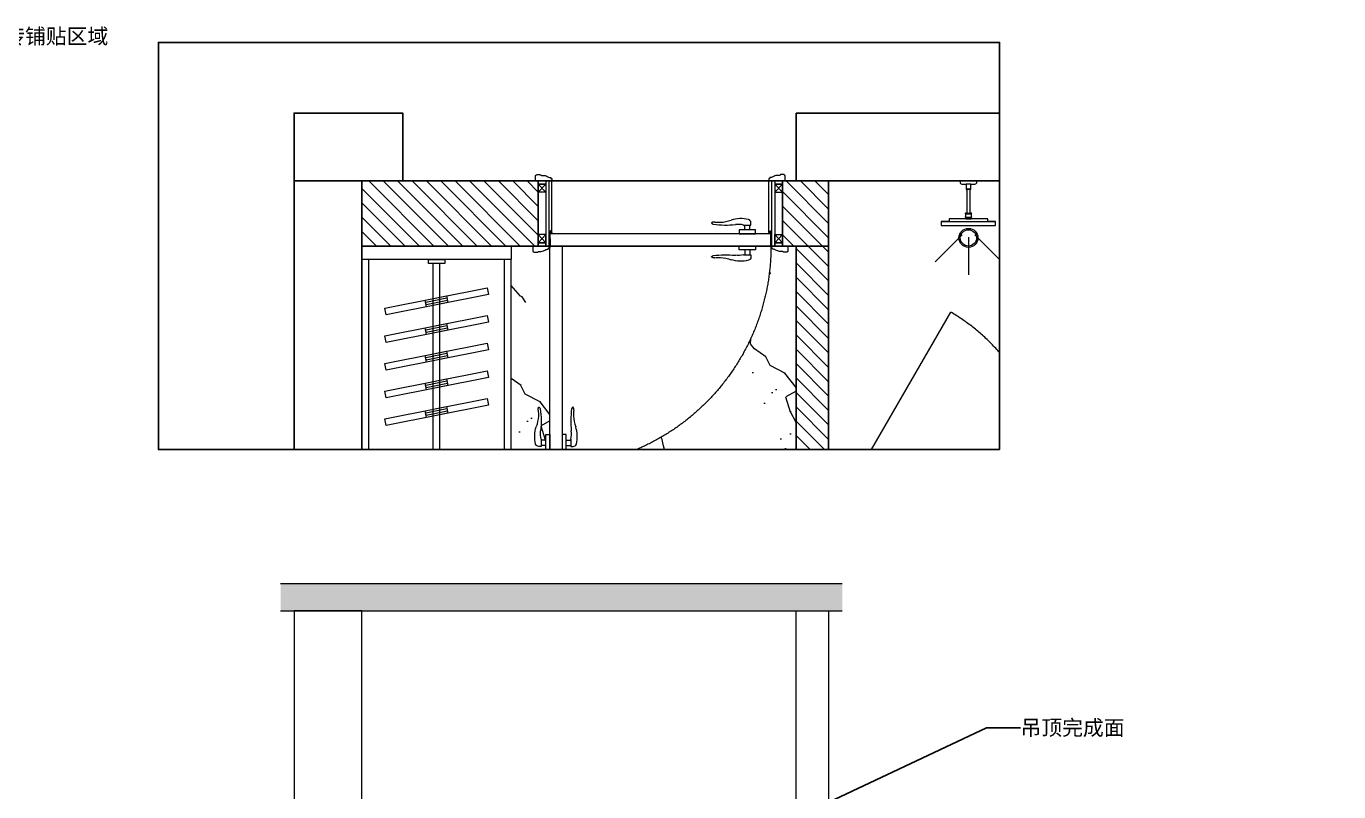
# Model space of a CAD drawing. Header units: millimetres. Extents: x 3162 to 221128, y -144913 to 11496.
# Drawn here: x 174761 to 179598, y -15227 to -12407 of the extents above; entities that cross this region are included whole.
import ezdxf
from ezdxf.xclip import XClip

# ---------------------------------------------------------------- set-up
doc = ezdxf.new("R2010")
doc.units = ezdxf.units.MM
doc.header["$LTSCALE"] = 10
doc.header["$XCLIPFRAME"] = 2
for name, pattern in [('ACAD_ISO03W100', [30, 12, -18]), ('DASH', [8.889999999999997, 6.349999999999998, -2.54]), ('DOTE', [61.467999999999996, 50.8, -5.08, 0.508, -5.08]), ('HIDDEN', [9.524999999999995, 6.349999999999998, -3.174999999999998])]:
    doc.linetypes.add(name, pattern=pattern)
for name, color, linetype, lineweight in [('FC-Doorsill【门槛线】', 8, 'Continuous', 0), ('FC-Hatch【平面填充】', 250, 'Continuous', 0), ('FC-Refe【标注引线】', 2, 'Continuous', 0), ('FF-Door【门】', 51, 'Continuous', 0), ('FF-FIXT【洁具】', 31, 'Continuous', 0), ('FF-MT【门套】', 20, 'Continuous', 0), ('FF-Text【平面文字】', 2, 'Continuous', 0), ('FF-【活动成品家具】', 51, 'Continuous', 0), ('Hidden【虚线】', 136, 'DASH', 0), ('Wall【立面墙】', 252, 'Continuous', 0)]:
    doc.layers.add(name, color=color, linetype=linetype, lineweight=lineweight)
doc.layers.add('WALL_NEW【新建墙体】', color=4, linetype='Continuous')
doc.layers.add('WALL【墙体】', color=7, linetype='Continuous')
doc.styles.add('尺寸标注', font='ARCHS.SHX', dxfattribs={"width": 0.8})
doc.styles.add('文字', font='')
doc.styles.get('文字').set_extended_font_data('SimSun')
doc.dimstyles.new('海龙1：25', dxfattribs={"dimscale": 25, "dimtxt": 2.25, "dimasz": 1, "dimexe": 1.5, "dimexo": 1, "dimgap": 1, "dimtad": 1, "dimdec": 0, "dimrnd": 5, "dimdsep": 46, "dimtxsty": '尺寸标注', "dimblk": 'ARCHTICK', "dimblk1": 'ARCHTICK', "dimblk2": 'ARCHTICK', "dimcen": 1, "dimclrd": 44, "dimclre": 44, "dimclrt": 2, "dimadec": 0, "dimazin": 0, "dimtfac": 1, "dimtdec": 0, "dimtix": 1, "dimtmove": 2, "dimatfit": 3, "dimldrblk": 'hl_arrow2', "dimfxl": 5, "dimfxlon": 1, "dimarcsym": 0})

# ---------------------------------------------------------------- blocks, each defined once
blk = doc.blocks.new('花洒平面')
at = {"color": 8}
for p, q in [((-1.2878489e-09, 207.8250488879345), (-1.2878405e-09, 345.6517477336313)), ((-23.22135438484872, 198.2064489655916), (-122.6527311921902, 297.6378257729332)), ((23.22135438227302, 198.2064489655916), (122.6527311896425, 297.6378257729611)), ((99.99999999871216, 149.9850945829621), (-100.0000000012296, 149.9850945829621)), ((11.01456535040052, 121.4193013935337), (-10.98543464958493, 121.4193013934173)), ((10.00741884036688, 139.4193013935091), (-9.978288139755024, 139.4193013935091)), ((9.517963841259183, 133.41930139345), (-9.488833140516363, 133.4193013934491)), ((7.556847965955968, 138.41930139339), (-7.527717265198588, 138.4193013934009)), ((5.999999999876306, 119.4193013933845), (-6.000000000007275, 119.4193013933918)), ((-8.500000000007276, 11.99720896903545), (8.499999999992724, 11.99720896903545)), ((-6.500000000007275, 31.99720896903546), (6.499999999992722, 31.99720896903546))]:
    blk.add_line(p, q, dxfattribs=at)
blk.add_lwpolyline([(11.03039795043878, 131.4194267369612, 0.992114541072318), (11.01456535026955, 133.4193013934491), (9.517963841259183, 133.41930139345, 0.130916908178139), (7.556847965955968, 138.41930139339), (9.511019290868717, 138.4193013933891, 0.4139953555216791), (10.00741884036688, 139.4193013935082), (71.3405224583039, 139.4193013935082), (71.3405224583039, 149.985094582963), (99.99999999871216, 149.985094582963), (99.99999999871216, 164.9850945820308), (-100.0000000012296, 164.9850945820308), (-100.0000000012296, 149.985094582963), (-71.34052246087957, 149.985094582963), (-71.34052246087957, 139.4193013935082), (-9.978288139755024, 139.4193013935091, 0.4139953552588353), (-9.481888591362804, 138.4193013934027), (-7.527717265198588, 138.4193013934009, 0.1309169081785864), (-9.488833140516363, 133.4193013934491), (-10.98543464954127, 133.41930139345, 0.9921145410720956), (-11.00126724969595, 131.4194267369612, 0.0039583361053636), (-10.98543464951217, 131.4193013934918, 0.0809623811183885), (-10.98543464963586, 121.4193013934791, 0.9999999999999998), (-10.98543464959948, 119.4193013933918), (-6.000000000007275, 119.4193013933918), (-6.000000000007275, 31.99720896903546), (-6.500000000007275, 31.99720896903546, 0.4142135623730951), (-8.500000000007276, 29.99720896903546), (-8.500000000007276, 11.99720896903636), (-21.00000000000727, 11.99720896903545, 0.2619716589674855), (-31.00000000000728, 6.997208968934501), (-31.00000000000728, -0.0027910309645449), (30.99999999999273, -0.0027910309645449), (30.99999999999273, 6.99720896893359, 0.2619716589674763), (20.99999999999273, 11.99720896903545), (8.499999999992724, 11.99720896903545), (8.499999999992724, 29.99720896903546, 0.4142135623730951), (6.499999999992722, 31.99720896903546), (5.999999999992722, 31.99720896903546), (5.999999999876306, 119.4193013933918), (11.01456535037869, 119.4193013933918, 1.000000000000566), (11.0145653503132, 121.4193013935955, 0.0809623811178288), (11.01456535029865, 131.419301393541)], format="xyb")
blk.add_lwpolyline([(8.499999999992724, 29.99720896902272, -0.3754642067531133), (2.626985304836125, 28.9679671851427, 0.2380023616656965), (-2.62698530500347, 28.96796718509995, -0.3754642067530882), (-8.500000000007276, 29.99720896902272)], format="xyb", dxfattribs=at)
for radius in [35, 30]:
    blk.add_circle((-1.2878445e-09, 209.9850945820308), radius, dxfattribs=at)
blk = doc.blocks.new('DOORBLK101')
blk.add_line((-0.5, 0), (2e-16, 0.8660254037844385))
at = {"color": 8, "linetype": 'HIDDEN', "ltscale": 10}
blk.add_arc((-0.5, 0), 1, 0, 59.99999999999999, dxfattribs=at)
blk = doc.blocks.new('*U168', base_point=(20441.20825693047, -20111.80261979931))
for points in [[(20491.2082569305, -20661.80261979931), (20441.2082569305, -20661.80261979931), (20441.2082569305, -20111.80261979931), (20491.2082569305, -20111.80261979931)], [(21206.20825693042, -20111.80261979931), (21256.20825693043, -20111.80261979931), (21256.20825693043, -20661.80261979931), (21206.20825693042, -20661.80261979931)]]:
    blk.add_lwpolyline(points, close=True)
for points in [[(20491.20825693047, -20111.80261979931), (21206.20825693045, -20111.80261979931)], [(20491.20825693047, -20661.80261979931), (21206.20825693046, -20661.80261979931)]]:
    blk.add_lwpolyline(points)
at = {"color": 0}
for points in [[(20491.20825693047, -20136.80261979931), (21206.20825693045, -20136.8026197993)], [(20491.20825693047, -20636.80261979931), (21206.20825693046, -20636.80261979931)]]:
    blk.add_lwpolyline(points, dxfattribs=at)
at = {"color": 0, "linetype": 'DASH', "ltscale": 24}
for points in [[(20619.66318594738, -20195.56282429649), (20694.77295992363, -20573.16515725172), (20670.25332791355, -20578.04241530213), (20595.1435539373, -20200.4400823469)], [(20721.53818594737, -20195.56282429649), (20796.64795992363, -20573.16515725172), (20772.12832791355, -20578.04241530213), (20697.01855393729, -20200.4400823469)], [(20823.41318594737, -20195.56282429649), (20898.52295992363, -20573.16515725172), (20874.00332791355, -20578.04241530213), (20798.89355393729, -20200.4400823469)], [(20925.28818594737, -20195.56282429649), (21000.39795992362, -20573.16515725172), (20975.87832791354, -20578.04241530213), (20900.76855393729, -20200.4400823469)], [(21027.16318594736, -20195.56282429649), (21102.27295992362, -20573.16515725172), (21077.75332791354, -20578.04241530213), (21002.64355393728, -20200.4400823469)], [(20649.41446005486, -20345.13257955798), (20665.02168581616, -20423.59540199024), (20640.50205380608, -20428.47266004064), (20624.89482804478, -20350.00983760839)], [(20642.05857045184, -20346.5957569731), (20657.66579621313, -20425.05857940536), (20647.8579434091, -20427.00948262552), (20632.2507176478, -20348.54666019326)], [(20751.28946005485, -20345.13257955798), (20766.89668581615, -20423.59540199024), (20742.37705380607, -20428.47266004064), (20726.76982804477, -20350.00983760839)], [(20743.93357045183, -20346.5957569731), (20759.54079621313, -20425.05857940536), (20749.73294340909, -20427.00948262552), (20734.1257176478, -20348.54666019326)], [(20853.16446005485, -20345.13257955798), (20868.77168581615, -20423.59540199024), (20844.25205380607, -20428.47266004064), (20828.64482804477, -20350.00983760839)], [(20845.80857045183, -20346.5957569731), (20861.41579621313, -20425.05857940536), (20851.6079434091, -20427.00948262552), (20836.00071764779, -20348.54666019326)], [(20955.03946005484, -20345.13257955798), (20970.64668581614, -20423.59540199024), (20946.12705380606, -20428.47266004064), (20930.51982804476, -20350.00983760839)], [(20947.68357045182, -20346.5957569731), (20963.29079621312, -20425.05857940536), (20953.48294340908, -20427.00948262552), (20937.87571764779, -20348.54666019326)], [(21056.91446005484, -20345.13257955798), (21072.52168581614, -20423.59540199024), (21048.00205380606, -20428.47266004064), (21032.39482804476, -20350.00983760839)], [(21049.55857045182, -20346.5957569731), (21065.16579621312, -20425.05857940536), (21055.35794340908, -20427.00948262552), (21039.75071764779, -20348.54666019326)]]:
    blk.add_lwpolyline(points, close=True, dxfattribs=at)
at = {"color": 0}
for points in [[(20506.20825693048, -20416.80261979931), (20491.20825693047, -20416.80261979931), (20491.20825693047, -20356.80261979931), (20506.20825693048, -20356.80261979931)], [(21191.20825693045, -20356.80261979931), (21206.20825693045, -20356.80261979931), (21206.20825693045, -20416.80261979931), (21191.20825693045, -20416.80261979931)], [(21191.20825693045, -20356.80261979931), (21206.20825693045, -20356.80261979931), (21206.20825693045, -20416.80261979931), (21191.20825693045, -20416.80261979931)]]:
    blk.add_lwpolyline(points, close=True, dxfattribs=at)
at = {"color": 0, "linetype": 'DASH', "ltscale": 24}
for points in [[(20506.20825693048, -20374.30261979932), (21191.20825693046, -20374.30261979931)], [(20506.20825693048, -20399.30261979931), (21191.20825693046, -20399.30261979931)]]:
    blk.add_lwpolyline(points, dxfattribs=at)
blk = doc.blocks.new('门套线03')
at = {"ltscale": 100}
blk.add_lwpolyline([(59.99999999610007, 0), (59.99999999610007, 19.6999869149644, -0.3391847375322686), (56.56702640501316, 23.13296050606286), (41.95708299996385, 23.13296050606286, -0.3604749616786678), (38.52410943494215, 19.6999869149644), (29.23864021471218, 19.69998691491773, 0.1378024109381286), (14.4835205811778, 14.68383078919714, -0.1658899653347029), (3.432973591086918, 11.92995527619487), (3.432973591086918, 8.714471423439674), (0, 8.714471423439674), (0, 0)], format="xyb", close=True, dxfattribs=at)
blk = doc.blocks.new('HL_Door_Hinge')
at = {"color": 0, "linetype": 'DOTE', "ltscale": 0.04}
for p, q in [((-4, 3), (4, 3)), ((0, -1), (0, 7))]:
    blk.add_line(p, q, dxfattribs=at)
at = {"color": 0, "linetype": 'DASH', "ltscale": 5}
for p, q in [((-2, -26), (-2, 0.7639320224989206)), ((-0.5, -26), (-0.5, 0.0419601084504393)), ((0.5, -26), (0.5, 0.0419601084504393)), ((2, -26), (2, 0.7639320224989206)), ((-0.5, -26), (-2, -26)), ((0.5, -26), (2, -26))]:
    blk.add_line(p, q, dxfattribs=at)
for radius in [3, 2]:
    blk.add_circle((0, 3), radius, dxfattribs=at)
blk = doc.blocks.new('HL_Door_Seal')
at = {"color": 0}
for p, q in [((4.99999999992724, 2.08200835914e-05), (-4.999999999941791, -2.08200763154e-05)), ((-0.9999999999417925, 5.986082524348602), (-0.4999999999272406, 6.484924469714314)), ((-0.9999999999417925, 5.986082524348602), (-0.4999999999272406, 5.986082524348602)), ((-0.9999999999417925, 5.487240578979251), (-0.4999999999272406, 5.986082524348602)), ((-0.9999999999417925, 5.487240578979251), (-0.4999999999272406, 5.487240578979251)), ((-0.9999999999417925, 4.98839863359899), (-0.4999999999272406, 5.487240578979251)), ((-0.9999999999417925, 4.489556688240552), (-0.4999999999272406, 4.98839863359899)), ((-0.9999999999417925, 4.98839863359899), (-0.4999999999272406, 4.98839863359899)), ((-0.9999999999417925, 4.489556688240552), (-0.4999999999272406, 4.489556688240552)), ((-0.9999999999417925, 3.990714742871205), (-0.4999999999272406, 4.489556688240552)), ((-0.9999999999417925, 3.990714742871205), (-0.4999999999272406, 3.990714742871205)), ((-0.9999999999417925, 3.491872797501855), (-0.4999999999272406, 3.990714742871205)), ((-0.9999999999417925, 3.491872797501855), (-0.4999999999272406, 3.491872797501855)), ((-0.9999999999417925, 2.993030852132505), (-0.4999999999272406, 3.491872797501855)), ((-0.9999999999417925, 2.993030852132505), (-0.4999999999272406, 2.993030852132505)), ((-0.9999999999417925, 2.494188906763155), (-0.4999999999272406, 2.993030852132505)), ((-0.9999999999417925, 2.494188906763155), (-0.4999999999272406, 2.494188906763155)), ((-0.9999999999417925, 1.995346961401081), (-0.4999999999272406, 2.494188906763155)), ((-0.9999999999417925, 1.995346961401081), (-0.4999999999272406, 1.995346961401081)), ((-0.9999999999417925, 1.496505016020817), (-0.4999999999272406, 1.995346961401081)), ((-0.9999999999417925, 1.496505016020817), (-0.4999999999272406, 1.496505016020817)), ((-0.9999999999417925, 0.9976630706514696), (-0.4999999999272406, 1.496505016020817)), ((-0.9999999999417925, 0.9976630706514696), (-0.4999999999272406, 0.9976630706514696)), ((-0.9999999999417925, 0.4988211252821202), (-0.4999999999272406, 0.9976630706514696)), ((-0.9999999999417925, 0.4988211252821202), (-0.4999999999272406, 0.4988211252821202)), ((-0.9999999999417925, -2.08200763154e-05), (-0.4999999999272406, 0.4988211252821202)), ((-0.4999999999272406, 6.484924469714314), (0.5000000000727596, 6.484924469714314)), ((1.000000000072759, 5.986082524348602), (0.5000000000727596, 6.484924469714314)), ((1.000000000072759, 5.986082524348602), (0.5000000000727596, 5.986082524348602)), ((1.000000000072759, 5.487240578979251), (0.5000000000727596, 5.986082524348602)), ((1.000000000072759, 5.487240578979251), (0.5000000000727596, 5.487240578979251)), ((1.000000000072759, 4.98839863359899), (0.5000000000727596, 5.487240578979251)), ((1.000000000072759, 4.98839863359899), (0.5000000000727596, 4.98839863359899)), ((1.000000000072759, 4.489556688240552), (0.5000000000727596, 4.98839863359899)), ((1.000000000072759, 4.489556688240552), (0.5000000000727596, 4.489556688240552)), ((1.000000000072759, 3.990714742871205), (0.5000000000727596, 4.489556688240552)), ((1.000000000072759, 3.990714742871205), (0.5000000000727596, 3.990714742871205)), ((1.000000000072759, 3.491872797501855), (0.5000000000727596, 3.990714742871205)), ((1.000000000072759, 3.491872797501855), (0.5000000000727596, 3.491872797501855)), ((1.000000000072759, 2.993030852132505), (0.5000000000727596, 3.491872797501855)), ((1.000000000072759, 2.993030852132505), (0.5000000000727596, 2.993030852132505)), ((1.000000000072759, 2.494188906763155), (0.5000000000727596, 2.993030852132505)), ((1.000000000072759, 2.494188906763155), (0.5000000000727596, 2.494188906763155)), ((1.000000000072759, 1.995346961401081), (0.5000000000727596, 2.494188906763155)), ((1.000000000072759, 1.995346961401081), (0.5000000000727596, 1.995346961401081)), ((1.000000000072759, 1.496505016020817), (0.5000000000727596, 1.995346961401081)), ((1.000000000072759, 1.496505016020817), (0.5000000000291039, 1.496505016020817)), ((1.000000000029102, 0.9976630706514696), (0.5000000000291039, 1.496505016020817)), ((1.000000000029102, 0.9976630706514696), (0.5000000000291039, 0.9976630706514696)), ((1.000000000029102, 0.4988211252821202), (0.5000000000291039, 0.9976630706514696)), ((1.000000000029102, 0.4988211252821202), (0.5000000000291039, 0.4988211252821202)), ((1.000000000029102, -2.08200763154e-05), (0.5000000000291039, 0.4988211252821202))]:
    blk.add_line(p, q, dxfattribs=at)
blk.add_lwpolyline([(-3.872983346140243, -1.000020820065399, 0.7745966692453083), (3.872983346285763, -1.000020820065399)], format="xyb", close=True, dxfattribs=at)
blk.add_arc((7.27596e-11, -2.08200763154e-05), 5, 180, 0.0004771610841849999, dxfattribs=at)
blk = doc.blocks.new('门把手02')
at = {"color": 250}
for p, q in [((-30.37499999685679, 14.63367436802946), (-15.18749999825377, 14.63367436802946)), ((-30.37499999685679, 0), (-30.37499999685679, 14.63367436802946)), ((30.37499999685679, 0), (-30.37499999685679, 0)), ((-15.18749999825377, 14.63367436802946), (19.57499999797437, 14.63367436802946)), ((-15.18749999825377, 14.63367436802946), (19.57499999797437, 14.63367436802946)), ((-13.49999999860301, 32.17172175762244), (-13.49999999860301, 40.86935063358396)), ((12.90183659596368, 32.17172175762244), (-13.49999999860301, 32.17172175762244)), ((-9.40042077511316, 14.63367436802946), (-9.400420777383259, 32.17172175762244)), ((9.400420775462408, 14.63367436802946), (9.400420777557883, 32.17172175762244)), ((19.57499999797437, 14.63367436802946), (30.37499999685679, 14.63367436802946)), ((30.37499999685679, 14.63367436802946), (30.37499999685679, 0))]:
    blk.add_line(p, q, dxfattribs=at)
at = {"color": 250, "extrusion": (0, 0, -1)}
for centre, major_axis, ratio, start_param, end_param in [((-1.349999999685677, 40.86935063358396), (-8.591347391675667, 8.591347391675665), 0.9999999999859452, 5.497787143775111, 6.813201964240596), ((23.38864229049068, -64.06994071556254), (-0.1062504841361529, 119.9626829500712), 0.9999999997415425, -0.2330466779844225, 0.306450502864553), ((12.90183659596368, 37.23422175832093), (3.579728080075413, 3.579728080075413), 0.9999999999779257, 2.124303553739053, 2.356194490181306), ((79.26974967814749, 368.4258099852595), (-0.06046073251190182, 336.2688116135121), 0.9999999997360908, 3.005110885875102, 3.24791649470865), ((105.2230611277045, 171.9977347373496), (-91.70875193008591, 91.70875193008587), 0.9999999999995433, 3.813777725236978, 3.981187050748119), ((124.0194821701152, 43.59716152050532), (5.9203115993942, 5.920311599394204), 0.9999999999987207, 1.23808539028771, 2.228963725690715), ((130.6264945021248, 40.3964131171815), (-0.7291489896447445, 0.7291489896447444), 0.999999999933694, 1.325662120281372, 2.81998217696338)]:
    blk.add_ellipse(centre, major_axis=major_axis, ratio=ratio, start_param=start_param, end_param=end_param, dxfattribs=at)
at = {"color": 250, "extrusion": (0, 0, -0.9999999999999999)}
for centre, major_axis, ratio, start_param, end_param in [((107.7648263399605, 189.2196141660679), (1.75338980059929, 147.0283474284527), 0.9999999997236567, 3.194780511485613, 3.464277035678652), ((33.83809215266956, -51.42656153091229), (-0.0387035664674899, 86.03667510705831), 0.9999999997428224, -0.2314410869051797, 0.1146693207027536)]:
    blk.add_ellipse(centre, major_axis=major_axis, ratio=ratio, start_param=start_param, end_param=end_param, dxfattribs=at)
at = {"color": 250, "extrusion": (0, 0, -0.9999999999999998)}
blk.add_ellipse((122.5295124765253, 24.00941682164557), major_axis=(-13.65154796017409, 13.65154796017409), ratio=0.999999999998015, start_param=0.6474644883190493, end_param=1.248662514605251, dxfattribs=at)
blk = doc.blocks.new('hld_1_820_240_门把手02_门套线03_45_0_0_3_40_0_1_1')
at = {"layer": 'FC-Doorsill【门槛线】'}
for p, q in [((-0.4999999999999541, 0.13333333333332), (0.4999999999999541, 0.13333333333332)), ((-0.4999999999999541, -0.13333333333332), (0.4999999999999541, -0.13333333333332))]:
    blk.add_line(p, q, dxfattribs=at)
at = {"layer": 'FF-Door【门】'}
blk.add_lwpolyline([(-0.4527777777777366, 0.13333333333332), (-0.4027777777777417, 0.13333333333332), (-0.4027777777777417, 1.038888888888793), (-0.4527777777777366, 1.038888888888793)], close=True, dxfattribs=at)
at = {"layer": 'FF-Door【门】', "color": 250, "linetype": 'ACAD_ISO03W100', "ltscale": 0.1041666666666666}
blk.add_lwpolyline([(-0.4527777777777366, 0.13333333333332), (0.4527777777777366, 0.13333333333332), (0.4527777777777366, 0.08333333333332499), (-0.4527777777777366, 0.08333333333332499)], close=True, dxfattribs=at)
at = {"layer": 'FF-Door【门】', "color": 8, "linetype": 'HIDDEN', "ltscale": 60}
blk.add_arc((-0.4527777777777366, 0.13333333333332), 0.9055555555554732, 0, 90.00000000000587, dxfattribs=at)
at = {"layer": 'FF-MT【门套】', "color": 250}
for p, q in [((-0.4688888888888461, 0.119999999999988), (-0.4999999999999541, 0.086666666666658)), ((-0.4688888888888461, 0.086666666666658), (-0.4999999999999541, 0.119999999999988)), ((0.4688888888888461, 0.119999999999988), (0.4999999999999541, 0.086666666666658)), ((0.4688888888888461, 0.086666666666658), (0.4999999999999541, 0.119999999999988)), ((-0.4999999999999541, -0.086666666666658), (-0.4688888888888461, -0.119999999999988)), ((-0.4999999999999541, -0.119999999999988), (-0.4688888888888461, -0.086666666666658)), ((0.4999999999999541, -0.086666666666658), (0.4688888888888461, -0.119999999999988)), ((0.4999999999999541, -0.119999999999988), (0.4688888888888461, -0.086666666666658))]:
    blk.add_line(p, q, dxfattribs=at)
for points in [[(-0.4999999999999541, 0.13333333333332), (-0.4688888888888461, 0.13333333333332), (-0.4688888888888461, 0.119999999999988), (-0.4999999999999541, 0.119999999999988)], [(-0.4688888888888461, 0.119999999999988), (-0.4688888888888461, 0.086666666666658), (-0.4999999999999541, 0.086666666666658), (-0.4999999999999541, 0.119999999999988)], [(-0.4688888888888461, 0.13333333333332), (-0.4555555555555141, 0.13333333333332), (-0.4555555555555141, -0.13333333333332), (-0.4688888888888461, -0.13333333333332)], [(0.4688888888888461, 0.13333333333332), (0.4555555555555141, 0.13333333333332), (0.4555555555555141, -0.13333333333332), (0.4688888888888461, -0.13333333333332)], [(0.4999999999999541, 0.13333333333332), (0.4688888888888461, 0.13333333333332), (0.4688888888888461, 0.119999999999988), (0.4999999999999541, 0.119999999999988)], [(0.4688888888888461, 0.119999999999988), (0.4688888888888461, 0.086666666666658), (0.4999999999999541, 0.086666666666658), (0.4999999999999541, 0.119999999999988)], [(-0.4999999999999541, -0.086666666666658), (-0.4999999999999541, -0.119999999999988), (-0.4688888888888461, -0.119999999999988), (-0.4688888888888461, -0.086666666666658)], [(0.4999999999999541, -0.086666666666658), (0.4999999999999541, -0.119999999999988), (0.4688888888888461, -0.119999999999988), (0.4688888888888461, -0.086666666666658)], [(-0.4999999999999541, -0.13333333333332), (-0.4688888888888461, -0.13333333333332), (-0.4688888888888461, -0.119999999999988), (-0.4999999999999541, -0.119999999999988)], [(0.4999999999999541, -0.13333333333332), (0.4688888888888461, -0.13333333333332), (0.4688888888888461, -0.119999999999988), (0.4999999999999541, -0.119999999999988)]]:
    blk.add_lwpolyline(points, close=True, dxfattribs=at)
at = {"layer": 'FF-MT【门套】'}
for points in [[(-0.4999999999999541, 0.13333333333332), (-0.4555555555555141, 0.13333333333332), (-0.4555555555555141, 0.07777777777777001), (-0.4444444444444042, 0.07777777777777001), (-0.4444444444444042, -0.13333333333332), (-0.4999999999999541, -0.13333333333332)], [(0.4999999999999541, 0.13333333333332), (0.4555555555555141, 0.13333333333332), (0.4555555555555141, 0.07777777777777001), (0.4444444444444042, 0.07777777777777001), (0.4444444444444042, -0.13333333333332), (0.4999999999999541, -0.13333333333332)]]:
    blk.add_lwpolyline(points, close=True, dxfattribs=at)
at = {"layer": 'FF-Door【门】', "color": 250, "yscale": 0.001111111111111, "zscale": 0.001111111111111}
for name, p, xscale, rotation in [('门把手02', (-0.4527777777777366, 0.9388888888888032), -0.001111111111111, 90.00000000000593), ('门把手02', (-0.4027777777777417, 0.9388888888888032), 0.001111111111111, 270.0000000000178), ('HL_Door_Seal', (-0.4499999999999594, 0.07777777777777001), 0.001111111111111, 180.0000000000119), ('HL_Door_Seal', (0.4499999999999594, 0.07777777777777001), -0.001111111111111, 180)]:
    blk.add_blockref(name, p, dxfattribs=dict(at, xscale=xscale, rotation=rotation))
at = {"layer": 'FF-Door【门】', "color": 250, "zscale": 0.001111111111111}
for name, p, xscale, yscale in [('门把手02', (0.3555555555555241, 0.13333333333332), -0.001111111111111, 0.001111111111111), ('HL_Door_Hinge', (-0.4541666666666253, 0.13333333333332), 0.001111111111111, 0.001111111111111), ('门把手02', (0.3555555555555241, 0.08333333333332499), -0.001111111111111, -0.001111111111111)]:
    blk.add_blockref(name, p, dxfattribs=dict(at, xscale=xscale, yscale=yscale))
at = {"layer": 'FF-MT【门套】', "zscale": 0.001111111111111}
for p, xscale, yscale in [((-0.4555555555555141, 0.13333333333332), -0.001111111111111, 0.001111111111111), ((0.4555555555555141, 0.13333333333332), 0.001111111111111, 0.001111111111111), ((-0.4444444444444042, -0.13333333333332), -0.001111111111111, -0.001111111111111), ((0.4444444444444042, -0.13333333333332), 0.001111111111111, -0.001111111111111)]:
    blk.add_blockref('门套线03', p, dxfattribs=dict(at, xscale=xscale, yscale=yscale))
blk = doc.blocks.new('海龙_05091009')
at = {"layer": 'FC-Hatch【平面填充】'}
h = blk.add_hatch(dxfattribs=at)
h.set_pattern_fill('大理石', color=256, scale=80, angle=333, pattern_type=2)
h.set_pattern_definition([(14.98721250000001, (1575.372589352904, -64.30908895426182), (1241.351375111815, 215.9785313980032), [16.14434959999999, -3374.16872]), (41.19859049999996, (1350.090465805479, 22.19526512091397), (1135.500916414929, 1118.390646746497), [58.15978000000001, -4013.02472]), (33.94539589999999, (1326.323460087464, 1.982168237958831), (792.2840801709407, 444.7897550861608), [24.7095112, -5164.287839999998]), (63.00000000000001, (1346.821735660123, 15.78002099797595), (449.0672881909373, -228.8112118687317), [7.199996799999999, -748.7999519999997]), (44.56505110000001, (1564.558297019706, -74.96042422699246), (343.2168194016759, 673.6009315118897), [15.178932, -1578.60896]), (144.469234, (1564.558297019706, -74.96042422699246), (-449.0672829246242, 228.8112155667902), [24.2684968, -5072.115839999999]), (52.2157021, (1513.373739071699, -101.4054231339323), (1821.934552081308, 2465.592503723007), [51.3061416, -5335.838320000001]), (35.13299610000002, (1280.103458860547, 276.035650480866), (3512.353220693107, 2452.759840897297), [118.0948752, -24681.828]), (333, (1336.892180920942, 371.5026143953147), (343.2168178030975, 673.6009322864061), [0, -504]), (37.98310650000001, (1690.114477589923, 345.9104374977651), (1927.78502079079, 1563.180361013861), [79.45413839999998, -8263.229599999997]), (54.43911039999998, (1727.673782445126, -8.57806220070779), (3987.085911443302, 5604.78592154266), [112.8574336, -23587.2016]), (55.87498360000002, (1510.670519158069, 178.7577395172993), (2165.151341363035, 3139.19346390183), [58.0482544, -12132.0848]), (49.75948000000007, (1393.851693727462, 60.50342442151305), (1478.717739676675, 1791.991573602504), [125.7425912, -13077.228]), (333, (1324.01415393535, 96.50159359319514), (343.2168178030975, 673.6009322864061), [0, -504]), (333, (1327.555675865507, 85.61440001203663), (343.2168178030975, 673.6009322864061), [0, -504]), (333, (1396.433944124255, 95.93254014057676), (343.2168178030975, 673.6009322864061), [0, -504]), (333, (1422.417286641917, 182.6026984941818), (343.2168178030975, 673.6009322864061), [0, -504]), (32.03624340000004, (1475.081118778631, 156.4876948008677), (792.2840719578523, 444.7897585500109), [41.98285120000001, -8774.416]), (333, (1509.993236342554, 177.536071205599), (343.2168178030975, 673.6009322864061), [0, -504]), (333, (1440.522146650764, 182.4605095879378), (343.2168178030975, 673.6009322864061), [0, -504]), (333, (1484.21259924474, 214.6950623249977), (343.2168178030975, 673.6009322864061), [0, -504]), (333, (1429.500109366454, 160.8285434216886), (343.2168178030975, 673.6009322864061), [0, -504]), (23.19442889999998, (1666.423395635414, -17.77317588461665), (792.2841054818228, 444.7897195984968), [18.7446008, -3917.621200000001]), (63.00000000000001, (1656.617201567424, -37.01891538147538), (449.0672881909373, -228.8112118687317), [21.5999984, -734.3999679999997]), (16.66778010000003, (1621.654070873824, -47.4869316874756), (2033.635493811864, 660.7682234252862), [36.4965752, -7627.78392]), (63.00000000000001, (1618.385337822932, -53.9021815128508), (449.0672881909373, -228.8112118687317), [7.199996799999999, -748.7999519999997]), (12.80557099999995, (1590.967770070725, -60.13410166584073), (1241.351377112339, 215.9785471857135), [28.1169, -5876.43176]), (333, (1547.958731033323, 18.72680498118643), (343.2168178030975, 673.6009322864061), [0, -504]), (333, (1668.122709029943, -16.87071620449933), (343.2168178030975, 673.6009322864061), [0, -504]), (333, (1668.122709029943, -16.87071620449933), (343.2168178030975, 673.6009322864061), [0, -504]), (2.357753500000008, (1683.652941049142, -10.39056903633536), (1690.418676736538, -12.83269654880882), [44.05814160000001, -4582.04688]), (333, (1689.256925721827, 28.47583480897811), (343.2168178030975, 673.6009322864061), [0, -504]), (119.3099319999999, (1690.114477589923, 345.9104374977651), (-554.9177643962574, 1131.22333714176), [51.91993679999999, -5399.67352]), (341.13010235, (1595.168675080982, 281.1572554451995), (4833.889660654136, -1614.511172777954), [50.9116848, -10640.5424]), (20.86240520000002, (1488.125672378679, 319.5368898946654), (2825.919599340501, 1105.557944392456), [67.96705039999999, -14205.1128]), (347.6208739, (1376.683626818936, 343.9964570965058), (3037.62054449714, -699.2663033544562), [114.0946975999999, -11865.84719999999]), (333, (1434.632379480812, 367.1148719010636), (343.2168178030975, 673.6009322864061), [0, -504]), (351.4349488, (1543.235615339617, 226.8109837395823), (2139.485954396335, -241.6439154804947), [22.7684016, -4758.595279999998]), (349.6992442, (1565.750089971472, 223.4200312521825), (449.0672981576216, -228.8111668869144), [12.52836559999999, -2618.428719999999]), (74.09372299999997, (1578.076533361571, 221.1797708943814), (1504.383109666753, 5172.828906972029), [62.3653728, -13034.3624]), (333, (1535.383758139978, 279.4488077068927), (343.2168178030975, 673.6009322864061), [0, -504]), (333, (1595.575991515121, 282.5407557620312), (343.2168178030975, 673.6009322864061), [0, -504]), (333, (1495.234687012787, 236.3271275711704), (343.2168178030975, 673.6009322864061), [0, -504]), (333, (1510.991300705849, 409.9521070472837), (343.2168178030975, 673.6009322864061), [0, -504]), (333, (1474.648853316095, 392.1388370914574), (343.2168178030975, 673.6009322864061), [0, -504]), (17.14490259999994, (1610.366831448111, 374.4227693778449), (2033.635493106662, 660.7682246893833), [56.85771599999998, -11883.2616]), (27.58294469999995, (1551.636691068539, 343.7416519256367), (792.2841028408569, 444.7897141689042), [66.2613032, -13848.6104]), (333, (1611.198046385114, 374.5607853317306), (343.2168178030975, 673.6009322864061), [0, -504]), (333, (1528.831190117896, 373.6142547077978), (343.2168178030975, 673.6009322864061), [0, -504]), (333, (1611.198046385114, 374.5607853317306), (343.2168178030975, 673.6009322864061), [0, -504]), (333, (1551.17238806287, 342.6579089672923), (343.2168178030975, 673.6009322864061), [0, -504]), (48.06858279999997, (1643.344136587773, 264.6913833708968), (1478.717734638305, 1791.991576644941), [18.6290088, -3893.46288]), (63.00000000000001, (1655.792795809611, 278.5503442691224), (449.0672881909373, -228.8112118687317), [75.59999999999998, -680.4000000000002]), (23.19442889999998, (1878.738363336611, 520.5068558447018), (792.2841054818228, 444.7897195984968), [18.7446008, -3917.621200000001]), (333, (1681.416521705243, 441.1908483972584), (343.2168178030975, 673.6009322864061), [0, -504]), (333, (1692.173325018018, 426.6272862242548), (343.2168178030975, 673.6009322864061), [0, -504]), (333, (1641.797748031553, 470.4602004740482), (343.2168178030975, 673.6009322864061), [0, -504]), (333, (1754.36652119756, 513.0129977723989), (343.2168178030975, 673.6009322864061), [0, -504]), (26.13010230000004, (1780.523829606318, 449.3384293195922), (792.2841064144502, 444.7897196688073), [35.99999840000001, -7523.999679999999]), (63.00000000000001, (1752.739611385448, 394.8088307520666), (449.0672881909373, -228.8112118687317), [61.19999839999999, -694.799984]), (333, (1753.359887953942, 395.8567929222045), (343.2168178030975, 673.6009322864061), [0, -504]), (356.1985905, (1860.500723934507, 521.7186510413958), (1690.418671228329, -12.83270382576938), [18.2778568, -3820.07168]), (39.03751099999994, (1851.320796297216, 514.2749353285217), (1135.500912161022, 1118.39064111603), [11.818628, -2470.09344]), (39.03751099999994, (1842.140864691959, 506.8312153523983), (1135.500912161022, 1118.39064111603), [11.818628, -2470.09344]), (54.86989759999999, (1812.84449866935, 465.1932170418514), (2165.15137829361, 3139.193446897884), [50.91168479999999, -10640.54239999999]), (63.00000000000001, (1895.967907687926, 527.8894641321747), (449.0672881909373, -228.8112118687317), [18.0000016, -737.999984]), (333, (1858.08108543705, 575.4763854578486), (343.2168178030975, 673.6009322864061), [0, -504])])
edge = h.paths.add_edge_path()
edge.add_line((2321.243279597679, 937.5224734515867), (2320.000000000037, 937.5224734515867))
edge.add_line((2320.000000000037, 937.5224734515867), (2320, 982.5224734515832))
edge.add_line((2320, 982.5224734515832), (2379.625000003136, 982.5224734516304))
edge.add_line((2379.625000003136, 982.5224734516304), (2379.625000003128, 997.1561478196637))
edge.add_line((2379.625000003128, 997.1561478196637), (2400.599579224872, 997.156147819678))
edge.add_line((2400.599579224872, 997.156147819678), (2400.599579222588, 1014.694195209271))
edge.add_line((2400.599579222588, 1014.694195209271), (2396.500000001368, 1014.694195209267))
edge.add_line((2396.500000001368, 1014.694195209267), (2396.500000001353, 1029.143232837046))
edge.add_ellipse((2408.650000000278, 1023.39182408524), major_axis=(-8.591347391677326, 8.591347391677326), ratio=0.9999999999849964, start_angle=-30.367717521194777, end_angle=45.00000000048118, ccw=False)
edge.add_ellipse((2433.388642290527, 918.4525327361116), major_axis=(-0.09305673498679147, 119.9626939101849), ratio=0.9999999997414024, start_angle=342.4479810667443, end_angle=373.35889258860044, ccw=False)
edge.add_ellipse((2517.764826339823, 1171.7420876178), major_axis=(1.729449881482552, 147.0286309752031), ratio=0.999999999723832, start_angle=161.5022176041932, end_angle=176.9432310338973)
edge.add_ellipse((2515.223061127574, 1154.520208189082), major_axis=(-91.70875193011457, 91.70875193011456), ratio=0.9999999999995047, start_angle=131.8947845400374, end_angle=141.4866323429572)
edge.add_ellipse((2532.529512476504, 1006.531890273389), major_axis=(-13.65154796016119, 13.65154796016119), ratio=0.9999999999983596, start_angle=288.4569078769873, end_angle=322.9030174347773)
edge.add_ellipse((2534.019482170079, 1026.119634972248), major_axis=(5.920311599399759, 5.920311599399776), ratio=0.9999999999975128, start_angle=232.2897858302357, end_angle=289.0629324597223)
edge.add_ellipse((2489.269749677879, 1350.94828343697), major_axis=(-0.05919768390635017, 336.2688118382371), ratio=0.9999999997363276, start_angle=173.9083078491707, end_angle=187.8200444774341, ccw=False)
edge.add_ellipse((2443.838092152699, 931.0959119207691), major_axis=(-0.0253909486387245, 86.03668006579062), ratio=0.9999999997431008, start_angle=353.4387973684427, end_angle=373.2694629699254)
edge.add_line((2419.400420777442, 1013.939192475736), (2419.400420775448, 997.1561478196927))
edge.add_line((2419.400420775448, 997.1561478196927), (2429.574999997961, 997.1561478197))
edge.add_line((2429.574999997961, 997.1561478197), (2440.374999996842, 997.1561478197071))
edge.add_line((2440.374999996842, 997.1561478197071), (2440.37499999685, 982.5224734516812))
edge.add_line((2440.37499999685, 982.5224734516812), (3121.495011010776, 982.5224734522343))
edge.add_arc((3105.497971753786, 989.9447767670572), 17.63507446785964, 335.1096515156199, 392.8315172542846)
edge.add_arc((3144.068385007893, 1015.811013415485), 28.81009219572102, 183.0838361765841, 214.4681608903187, ccw=False)
edge.add_line((3115.300013084977, 1014.26111366694), (3115.300013084925, 1023.546582887171))
edge.add_arc((3111.51203329274, 1023.191576657311), 3.804578863584172, 5.354072615896152, 84.64592781936508)
edge.add_line((3111.867039493823, 1026.979556452192), (3111.867039493809, 1041.58949985724))
edge.add_arc((3111.344316802068, 1045.545196140072), 3.990084221477241, 277.5276960135319, 352.4723039864749)
edge.add_line((3115.300013084903, 1045.022473448331), (3134.999999999964, 1045.022473448345))
edge.add_line((3134.999999999964, 1045.022473448345), (3134.999999999964, 1125.000000000003))
edge.add_line((3134.999999999964, 1125.000000000003), (3084.999999999936, 1125.000000000003))
edge.add_line((3084.999999999936, 1125.000000000003), (2369.999999999985, 1124.999999999996))
edge.add_line((2369.999999999985, 1124.999999999996), (2319.999999999978, 1124.999999999996))
edge.add_line((2319.999999999978, 1124.999999999996), (2319.999999999978, 1075.000000000011))
edge.add_line((2319.999999999978, 1075.000000000011), (2199.999999999978, 1075.000000000011))
edge.add_line((2199.999999999978, 1075.000000000011), (2199.999999999978, 1225.000000000004))
edge.add_line((2199.999999999978, 1225.000000000004), (1999.999999999978, 1225.000000000004))
edge.add_arc((1747.499999999971, 1493.781249999982), 368.7812499999879, 226.7889455147223, 313.2110544852801, ccw=False)
edge.add_line((1494.999999999978, 1224.999999999996), (1294.999999999978, 1224.999999999996))
edge.add_line((1294.999999999978, 1224.999999999996), (1294.999999999978, 1075.000000000014))
edge.add_line((1294.999999999978, 1075.000000000014), (1174.999999999978, 1075.000000000014))
edge.add_line((1174.999999999978, 1075.000000000014), (1174.999999999978, 75.04494690475985))
edge.add_line((1174.999999999978, 75.04494690475984), (1345.000000003965, 75.04494690475984))
edge.add_line((1345.000000003965, 75.04494690475984), (1344.99999971041, 94.74493292564148))
edge.add_arc((1344.477276959718, 98.70062920068813), 3.990084221479356, 277.5276968673742, 352.4723048402792)
edge.add_line((1348.432973250347, 98.17790656789292), (1363.042916655395, 98.17790678560051))
edge.add_arc((1366.830896444982, 98.53291304312731), 3.804578863582156, 185.3540730343823, 275.3540734690384)
edge.add_line((1367.185902731246, 94.74493325623187), (1372.66155999506, 94.74493333779901))
edge.add_arc((1374.211460171966, 65.97656143796121), 28.81009219571755, 55.53183996359951, 93.0838370297185, ccw=False)
edge.add_arc((1400.077696245607, 104.5469750775301), 17.63507446785494, 237.168483599412, 274.8445548097826)
edge.add_line((1401.567026231205, 86.97490212978664), (1401.567026279124, 83.75941827702991))
edge.add_line((1401.567026279124, 83.75941827702991), (1404.99999987021, 83.75941832818353))
edge.add_line((1404.99999987021, 83.75941832818353), (1405.000000000065, 75.04494690474529))
edge.add_line((1405.000000000065, 75.04494690474529), (2107.134498701467, 75.04494690474166))
edge.add_line((2107.134498701467, 75.04494690474166), (2107.134498831321, 83.75941832817989))
edge.add_line((2107.134498831321, 83.75941832817989), (2110.567472422408, 83.75941827702626))
edge.add_line((2110.567472422408, 83.75941827702626), (2110.567472470328, 86.974902129783))
edge.add_arc((2112.056802455925, 104.5469750775264), 17.63507446785494, 265.1554451902175, 302.8315164007059)
edge.add_arc((2137.923038529567, 65.97656143795757), 28.81009219571756, 93.08383532275468, 124.46816003632819, ccw=False)
edge.add_line((2136.373139209732, 94.7449333839686), (2145.658608429963, 94.74493324565263))
edge.add_arc((2145.30360225655, 98.53291304312373), 3.804578863582156, 275.3540717621044, 354.6459269656176)
edge.add_line((2149.091582046138, 98.17790678559686), (2163.701525451186, 98.1779065678893))
edge.add_arc((2167.657221741814, 98.70062920068449), 3.990084221479356, 187.5276951597206, 262.4723031326258)
edge.add_line((2167.134498991123, 94.74493292563784), (2167.134498697567, 75.0449469047562))
edge.add_line((2167.134498697567, 75.0449469047562), (3134.999999999964, 75.04494690475258))
edge.add_line((3134.999999999964, 75.04494690475258), (3134.999999999964, 105.0224734562252))
edge.add_line((3134.999999999964, 105.0224734562252), (3115.300013085675, 105.0224734562107))
edge.add_arc((3111.344316802839, 104.4997507644584), 3.990084221477241, 7.527696013680437, 82.47230398657852)
edge.add_line((3111.867039494573, 108.455447047294), (3111.867039494559, 123.0653904523424))
edge.add_arc((3111.512033293475, 126.8533702472232), 3.804578863586188, 275.3540721806349, 365.3540726154599)
edge.add_line((3115.30001308566, 127.2083764770541), (3115.300013085682, 132.684033740843))
edge.add_arc((3144.068385008614, 134.2339334891039), 28.81009219571645, 145.5318391101509, 183.0838361760191, ccw=False)
edge.add_arc((3105.497971754456, 160.1001701374625), 17.63507446785693, 327.1684827452268, 364.8445539560461)
edge.add_line((3123.070044724395, 161.5894998612275), (3126.285528577151, 161.5894998612311))
edge.add_line((3126.285528577151, 161.5894998612311), (3126.285528577151, 167.569064975607))
edge.add_arc((3134.99999999992, 982.5224734522452), 814.9999999999188, 183.1651803021789, 269.38734730299905, ccw=False)
at = {"layer": 'WALL_NEW【新建墙体】'}
h = blk.add_hatch(dxfattribs=at)
h.set_pattern_fill('ANSI31', color=8, scale=11.81102362204724)
h.set_pattern_definition([(45, (1257.134498701554, 1075.000000000014), (-26.51650429449553, 26.51650429449553), [])])
h.paths.add_polyline_path([(1294.999999999978, 1675), (1174.999999999978, 1675), (1174.999999999978, 1075.000000000014), (1294.999999999978, 1075.000000000014)])
h.paths.add_polyline_path([(2319.999999999978, 1674.999999999996), (2199.999999999978, 1674.999999999996), (2199.999999999978, 1075.000000000011), (2319.999999999978, 1075.000000000011)])
h.paths.add_polyline_path([(3374.999999999978, 1675.000000000014), (3134.999999999964, 1674.999999999989), (3134.999999999964, 1025.02247345238), (3374.999999999978, 1025.02247345238)])
h.paths.add_polyline_path([(3374.999999999978, 75.04494690478168), (3374.999999999978, 125.0224734523799), (3134.999999999964, 125.0224734523799), (3134.999999999964, 75.04494690475258), (2157.13449870154, 75.0449469047562), (2157.134498701555, -44.95505309524015), (3374.999999999978, -44.95505309523287)])
h.paths.add_polyline_path([(1294.999999999978, -44.95505309524015), (1354.999999999978, -44.95505309524015), (1354.999999999964, 75.04494690475984), (1174.999999999978, 75.04494690475984), (1174.999999999978, -259.9775265476345), (1294.999999999978, -259.9775265476201)])
for p, q in [((3224.999999999978, 1675.000000000011), (3374.999999999978, 1675.000000000036)), ((3224.999999999978, 1674.999999999989), (3374.999999999978, 1675.000000000014)), ((3374.999999999978, 75.04494690478168), (3374.999999999978, 1675.000000000036)), ((3224.999999999978, 1025.02247345238), (3374.999999999978, 1025.02247345238)), ((3224.999999999978, 125.0224734523799), (3374.999999999964, 125.0224734523799)), ((2157.13449870154, 75.0449469047562), (3134.999999999964, 75.04494690475258)), ((3374.999999999978, 75.04494690478168), (3424.999999999978, 75.04494690479987)), ((3374.999999999978, 75.04494690478168), (3374.999999999978, -44.95505309523287)), ((2157.134498701555, -44.95505309524015), (3374.999999999993, -44.95505309523287))]:
    blk.add_line(p, q, dxfattribs=at)
for points in [[(3374.999999999964, 1025.02247345238), (3134.999999999964, 1025.02247345238), (3134.999999999964, 1675.000000000003)], [(3374.999999999964, 125.0224734523799), (3134.999999999964, 125.0224734523799), (3134.999999999964, -44.95505309523287)]]:
    blk.add_lwpolyline(points, dxfattribs=at)
blk.add_lwpolyline([(3134.999999999964, 1025.022473452394), (3374.999999999964, 1025.02247345238), (3374.999999999964, 125.0224734523799), (3134.999999999964, 125.0224734523945)], close=True, dxfattribs=at)
at = {"layer": 'WALL【墙体】'}
for p, q in [((-3624.999999999995, 1925), (3375.000000000007, 1925)), ((3375.000000000007, 1675.000000000018), (3375.000000000007, 1925)), ((-3374.999999999993, 1675), (3375.000000000007, 1675.000000000003)), ((3374.999999999949, -1675), (3374.999999999978, 75.04494690478168)), ((3374.999999999978, 75.04494690478168), (3624.999999999995, 75.04494690477806)), ((3624.999999999978, -1925), (3624.999999999978, 75.04494690477806))]:
    blk.add_line(p, q, dxfattribs=at)
blk.add_lwpolyline([(3375.000000000007, 1925), (3624.999999999995, 1925), (3624.999999999978, 1525.000000000022), (3375.000000000007, 1525.000000000022), (3375.000000000007, 1675.000000000003)], dxfattribs=at)
at = {"xscale": -899.9999999999927, "yscale": 899.9999999999927, "zscale": 899.9999999999927, "rotation": 90.0000000000466}
blk.add_blockref('hld_1_820_240_门把手02_门套线03_45_0_0_3_40_0_1_1', (3255.00000000024, 575.0224734523832), dxfattribs=at)
at = {"layer": 'FF-FIXT【洁具】', "xscale": 700, "yscale": 700, "zscale": 700, "rotation": 269.9999999999997}
blk.add_blockref('DOORBLK101', (2284.999999999978, -494.95505309524), dxfattribs=at)
at = {"layer": 'FF-FIXT【洁具】', "rotation": 90}
blk.add_blockref('花洒平面', (3374.997208969006, -560.1909791490907), dxfattribs=at)
at = {"layer": 'FF-【活动成品家具】', "color": 8}
blk.add_blockref('*U168', (2319.999999999978, 1674.999999999996), dxfattribs=at)
blk = doc.blocks.new('_ArchTick')
at = {"color": 2, "linetype": 'ByBlock', "const_width": 0.15}
blk.add_lwpolyline([(-0.5, -0.5), (0.5, 0.5)], dxfattribs=at)
blk = doc.blocks.new('hl_arrow2')
at = {"color": 2}
blk.add_line((-0.221303783804, 2.183e-12), (-1, 5.720000000000001e-13), dxfattribs=at)
blk.add_lwpolyline([(-0.221303783804, 0), (-0.861040435366, -0.688592459968), (-0.653754463034, -0.8624700623479998), (0, 0), (-0.653754463034, 0.8624700623479998), (-0.861040435366, 0.688592459968)], close=True, dxfattribs=at)
for points in [[(-0.861040435366, 0.688592459968), (-0.653754463034, 0.8624700623479998), (-0.221303783804, 0), (0, 0)], [(-0.861040435366, -0.688592459968), (-0.653754463034, -0.8624700623479998), (-0.221303783804, 0), (0, 0)]]:
    blk.add_solid(points, dxfattribs=at)

msp = doc.modelspace()

# ---------------------------------------------------------------- hatches: boundary and pattern name
at = {"layer": 'FC-Hatch【平面填充】'}
h = msp.add_hatch(dxfattribs=at)
h.set_pattern_fill('钢筋混凝土', color=256, scale=50, angle=180, style=0, pattern_type=2)
h.set_pattern_definition([(225, (108718.6583757194, -931.4011674774807), (35.35533905932736, -35.35533905932739), []), (230, (108718.6583757194, -931.4011674774807), (-71.7260182195219, 6.275217902615941), [7.5, -82.5]), (175, (108718.6583757194, -931.4011674774807), (13.87511134557785, -75.21922750499246), [6, -66]), (280.4514, (108712.6812257194, -930.8782174774808), (-57.85091936242225, -68.94392938227062), [6.373999999999998, -70.11420000000001]), (226.1842, (108718.6583757194, -951.401167477481), (-106.7240863229772, 16.55189071218804), [11.25, -123.75]), (276.6356, (108709.7647257194, -950.0218174774809), (-93.46626104497412, -97.41177883584072), [9.561049999999991, -105.1712999999999]), (171.1841999999999, (108718.6583757194, -951.401167477481), (-93.4661795148447, -97.41188670558294), [9, -99]), (201, (108708.6583757194, -946.4011674774812), (-59.69070304110297, 40.26189289901011), [7.5, -82.5]), (146, (108708.6583757194, -946.4011674774812), (-24.33155930032239, -72.51500619399336), [6, -66]), (251.4514000000001, (108703.6841757194, -943.0460174774812), (-84.02223437261546, -32.25303707836332), [6.373999999999994, -70.11419999999994]), (217.5, (108718.6583757194, -931.4011674774807), (-1.215985531729067, -33.28938538313114), [0.5, -65.2, 0.5, -67, 0.5, -66.25]), (187.5, (108718.6583757194, -931.4011674774807), (-26.30695374421487, -39.44117118823604), [0.5, -38.2, 0.5, -63.7, 0.5, -25.25]), (147.4999999999999, (108740.9583757194, -931.4011674774807), (-53.38224361724089, 2.255487173437976), [0.5, -25, 0.5, -78, 0.5, -103.5]), (137.5, (108750.9583757194, -931.4011674774807), (-58.31861693423861, -10.01049823323176), [0.5, -32.5, 0.5, -51.79999999999999, 0.5, -73.5])])
h.paths.add_polyline_path([(175697.983922541, -14560.54186283883), (175697.983922541, -14460.54186283883), (177767.939022541, -14460.54186283883), (177767.939022541, -14560.54186283883)])

# ---------------------------------------------------------------- linework, layer by layer
at = {"layer": 'Hidden【虚线】'}
msp.add_lwpolyline([(178347.939022541, -13966.76360587796), (178347.939022541, -12466.76360587796), (175247.983922541, -12466.76360587796), (175247.983922541, -13966.76360587796)], close=True, dxfattribs=at)
at = {"layer": 'Wall【立面墙】'}
for p, q in [((175697.983922541, -14460.54186283883), (177767.939022541, -14460.54186283883)), ((175697.983922541, -14560.54186283883), (177767.939022541, -14560.54186283883))]:
    msp.add_line(p, q, dxfattribs=at)
for points in [[(175997.983922541, -18060.54186283883), (175997.983922541, -14560.54186283883), (175747.983922541, -14560.54186283883), (175747.983922541, -18060.54186283883)], [(177597.939022541, -18060.54186283883), (177597.939022541, -14560.54186283883), (177717.939022541, -14560.54186283883), (177717.939022541, -18060.54186283883)]]:
    msp.add_lwpolyline(points, close=True, dxfattribs=at)

# ---------------------------------------------------------------- block references
at = {"layer": 'WALL_NEW【新建墙体】'}
ref = msp.add_blockref('海龙_05091009', (177672.9839423403, -16351.7636117151), dxfattribs=dict(at, rotation=89.99999999999999))
XClip(ref).set_block_clipping_path([(2385.0000058371297, -674.9550802006888), (3885.0000058371443, 2425.0000197993104)])

# ---------------------------------------------------------------- texts
at = {"layer": 'FF-Text【平面文字】', "char_height": 56.25, "attachment_point": 1, "style": '文字'}
for s, insert in [('400*800大花白瓷砖铺贴区域', (174104.6315654457, -12415.75717268931)), ('吊顶完成面', (178425.0470286991, -14962.95364303177))]:
    msp.add_mtext(s, dxfattribs=dict(at, insert=insert))

# ---------------------------------------------------------------- leaders
at = {"layer": 'FC-Refe【标注引线】'}
msp.add_leader([(176921.4771016281, -15639.86226115523), (178300.0470286991, -14991.07864303176), (178425.0470286991, -14991.07864303176)], dimstyle='海龙1：25', override={"dimscale": 25, "dimldrblk": 'hl_arrow2'}, dxfattribs=at)

doc.saveas('drawing.dxf')
